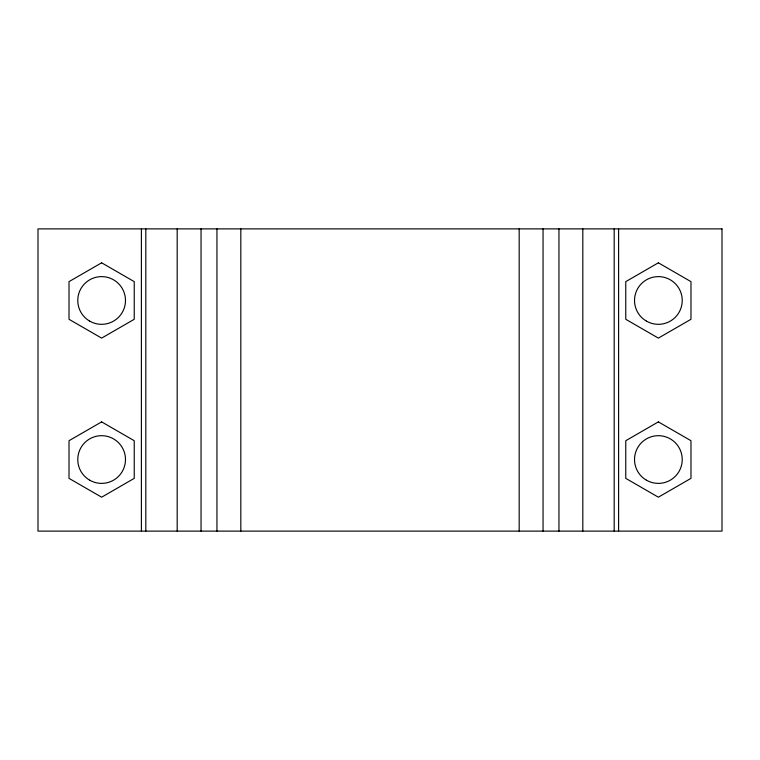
<?xml version="1.0" encoding="UTF-8"?>
<svg xmlns="http://www.w3.org/2000/svg" width="760" height="760" viewBox="0 0 760 760"><rect width="100%" height="100%" fill="white"/><g stroke="black" fill="none" stroke-linecap="round" stroke-linejoin="round"><path stroke-width="1.14" d="M618.602 228.883L618.602 531.116M614.184 228.883L614.184 531.116M582.815 228.883L582.815 531.116M558.952 228.883L558.952 531.116M543.048 228.883L543.048 531.116M519.184 228.883L519.184 531.116M240.815 228.883L240.815 531.116M216.951 228.883L216.951 531.116M201.048 228.883L201.048 531.116M177.184 228.883L177.184 531.116M145.816 228.883L145.816 531.116M141.398 228.883L141.398 531.116M101.631 262.808L69.017 281.637L69.017 319.295L101.631 338.115L134.235 319.295L134.235 281.637L101.631 262.808M101.631 421.885L69.017 440.705L69.017 478.363L101.631 497.192L134.235 478.363L134.235 440.705L101.631 421.885M658.369 262.808L625.765 281.637L625.765 319.295L658.369 338.115L690.982 319.295L690.982 281.637L658.369 262.808M658.369 421.885L625.765 440.705L625.765 478.363L658.369 497.192L690.982 478.363L690.982 440.705L658.369 421.885M722 228.883L38 228.883L38 531.116L722 531.116L722 228.883M89.699 321.128A23.864 23.864 0 0 0 125.486 300.466A23.864 23.864 0 0 0 89.699 279.803A23.864 23.864 0 0 0 89.699 321.128M89.699 480.197A23.864 23.864 0 0 0 125.486 459.534A23.864 23.864 0 0 0 89.699 438.872A23.864 23.864 0 0 0 89.699 480.197M646.447 480.197A23.864 23.864 0 0 0 682.233 459.534A23.864 23.864 0 0 0 646.447 438.872A23.864 23.864 0 0 0 646.447 480.197M646.447 321.128A23.864 23.864 0 0 0 682.233 300.466A23.864 23.864 0 0 0 646.447 279.803A23.864 23.864 0 0 0 646.447 321.128"/></g></svg>
